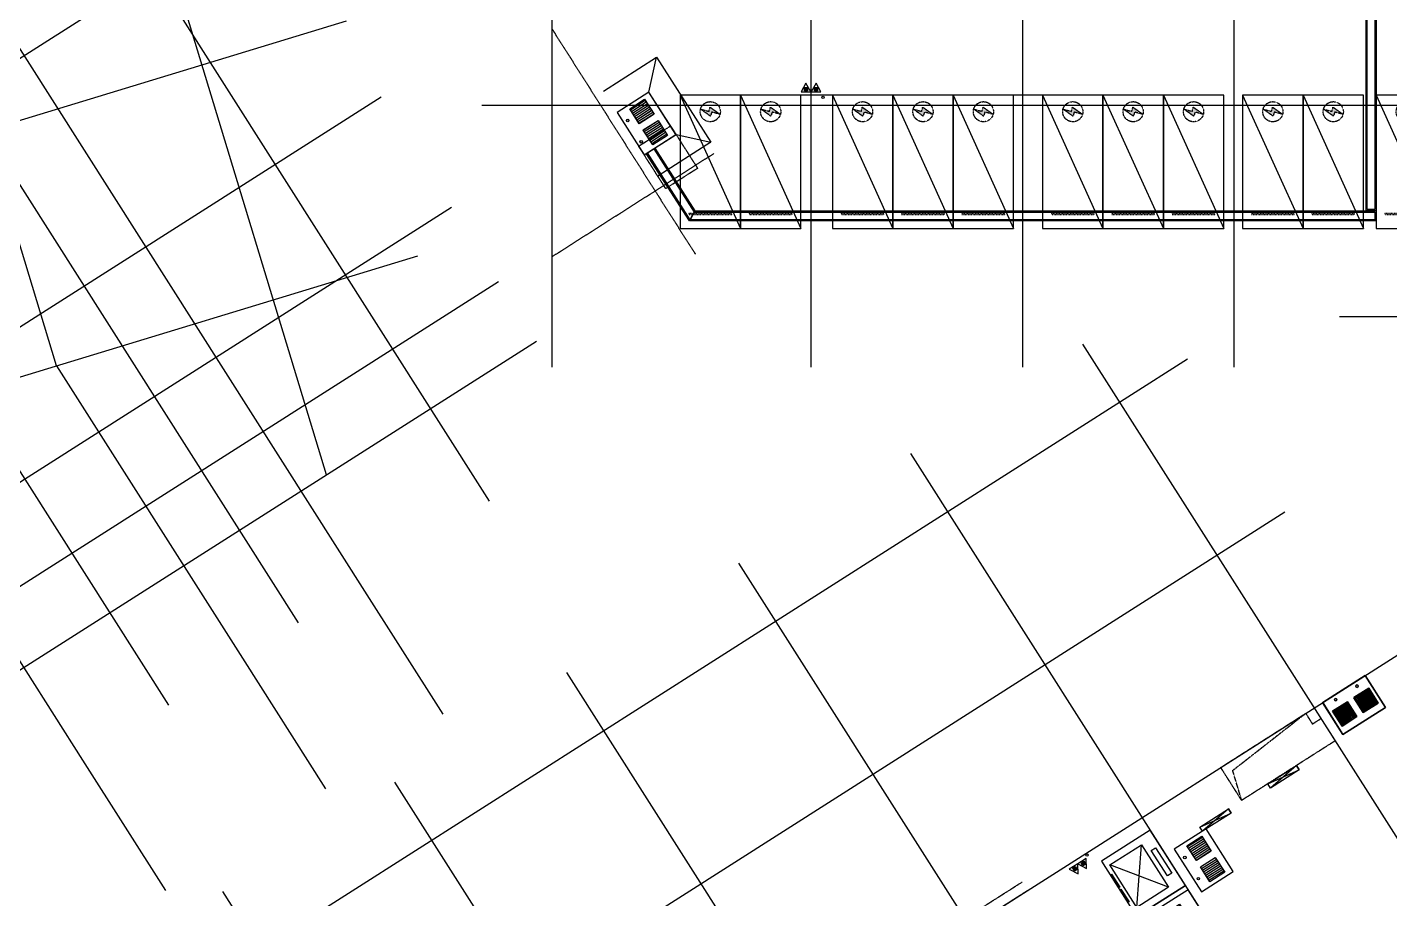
# Model space of a CAD drawing. Extents: x -1466470 to 868515, y -511729 to 1464999.
# Drawn here: x -216893 to -162763, y 55548 to 90163 of the extents above; entities that cross this region are included whole.
import ezdxf

# ---------------------------------------------------------------- set-up
doc = ezdxf.new("R2010")
doc.units = 0
doc.header["$LTSCALE"] = 10
doc.header["$MEASUREMENT"] = 0
for name, pattern in [('104-1516 B2核心筒$0$DASH', [0.35, 0.25, -0.1]), ('X-104 B2平面$0$DOTE', [2.42, 2, -0.2, 0.02, -0.2]), ('X-104 B2平面$1$DASH', [0.35, 0.25, -0.1])]:
    doc.linetypes.add(name, pattern=pattern)
for name, color, linetype in [('104-1516 B2核心筒$0$A-E_电梯', 171, 'Continuous'), ('104-1516 B2核心筒$0$A-TECH_结构', 21, 'Continuous'), ('EQUIP_消防', 7, 'Continuous'), ('VPIPE-消防', 1, 'Continuous'), ('X-104 B2平面$0$A-I_车位', 185, 'Continuous'), ('X-104 B2平面$0$A-SUR_看线', 231, 'Continuous'), ('X-104 B2平面$0$A_AXIS-轴线', 1, 'X-104 B2平面$0$DOTE'), ('X-104 B2平面$0$car', 8, 'Continuous'), ('X-104 B2平面$0$VPIPE-消防', 1, 'Continuous'), ('X-104 B2平面$0$集水坑&', 6, 'Continuous'), ('X-104 B2平面$1$集水坑&', 6, 'Continuous')]:
    doc.layers.add(name, color=color, linetype=linetype)
doc.layers.add('X-104 B2平面$0$$0$04-不打印_辅助线', color=165, linetype='Continuous', plot=False)
doc.layers.add('X-104 B2平面$0$04-不打印_辅助线', color=165, linetype='Continuous', plot=False)
doc.layers.get('X-104 B2平面$0$$0$04-不打印_辅助线').off()
pattern_1 = [(180, (350, -250), (-7e-15, -79.375), [])]

# ---------------------------------------------------------------- blocks, each defined once
blk = doc.blocks.new('X-104 B2平面$0$12ddddddj')
at = {"layer": 'X-104 B2平面$0$集水坑&', "linetype": 'Continuous'}
h = blk.add_hatch(dxfattribs=at)
h.set_pattern_fill('ANSI31', color=256, scale=50, angle=135)
h.set_pattern_definition(pattern_1)
h.paths.add_polyline_path([(3014056, 294593), (3014756, 294593), (3014756, 293893), (3014056, 293893)])
h.paths.add_polyline_path([(3014056, 293593), (3014756, 293593), (3014756, 292893), (3014056, 292893)])
for points in [[(3015056, 294743), (3013556, 294743), (3013556, 292743), (3015056, 292743)], [(3014056, 294593), (3014756, 294593), (3014756, 293893), (3014056, 293893)], [(3014056, 293593), (3014756, 293593), (3014756, 292893), (3014056, 292893)]]:
    blk.add_lwpolyline(points, close=True, dxfattribs=at)
for centre in [(3013736, 294243), (3013736, 293243)]:
    blk.add_circle(centre, 50, dxfattribs=at)
blk = doc.blocks.new('$TWTSYS$00000546')
h = blk.add_hatch()
h.set_pattern_fill('ANSI31', color=256, scale=200, style=0)
h.set_pattern_definition([(45, (-38543.802, -6670.83), (-17.67767, 17.67767), [])])
h.paths.add_polyline_path([(-65, 174), (65, 174), (65, 44), (-65, 44)])
for points in [[(0, 344), (-198, 0), (198, 0)], [(-65, 174), (65, 174), (65, 44), (-65, 44)]]:
    blk.add_lwpolyline(points, close=True)
blk = doc.blocks.new('A-电梯2623')
for p, q in [((-975, 200), (-975, 1700)), ((-975, 1700), (1025, 1700)), ((1025, 1700), (-975, 200)), ((1025, 200), (-975, 1700)), ((-575, 1900), (-575, 2100)), ((-575, 2100), (625, 2100)), ((625, 1900), (-575, 1900)), ((625, 2100), (625, 1900)), ((1025, 1700), (1025, 200)), ((1025, 200), (-975, 200))]:
    blk.add_line(p, q)
for points in [[(-1275, 0), (1325, 0), (1325, 2300), (-1275, 2300)], [(-625, 38), (-625, 59), (-18, 59), (-18, 38)], [(68, 38), (68, 59), (675, 59), (675, 38)]]:
    blk.add_lwpolyline(points, close=True)
blk = doc.blocks.new('104-1516 B2核心筒$0$ysrtr')
at = {"layer": '104-1516 B2核心筒$0$A-TECH_结构'}
for p, q in [((0, -3200), (-2300, -3200)), ((0, -3400), (-2300, -3400))]:
    blk.add_line(p, q, dxfattribs=at)
for points in [[(-8100, -6000), (-6800, -6000), (-6800, -5400), (-8100, -5400)], [(-6700, -6000), (-5400, -6000), (-5400, -5400), (-6700, -5400)]]:
    blk.add_lwpolyline(points, close=True, dxfattribs=at)
at = {"layer": '104-1516 B2核心筒$0$A-E_电梯', "rotation": 270}
for p in [(-2300, -1875), (-2300, -4675)]:
    blk.add_blockref('A-电梯2623', p, dxfattribs=at)
blk = doc.blocks.new('104-1516 B2核心筒$0$fdsgfh')
at = {"layer": '104-1516 B2核心筒$0$A-TECH_结构', "linetype": '104-1516 B2核心筒$0$DASH'}
for p, q in [((25100, 17300), (27400, 17300)), ((25100, 16900), (27400, 16900))]:
    blk.add_line(p, q, dxfattribs=at)
blk = doc.blocks.new('104-1516 B2核心筒')
at = {"layer": '104-1516 B2核心筒$0$A-TECH_结构', "linetype": '104-1516 B2核心筒$0$DASH'}
for points in [[(53200, 40800), (57200, 40800), (57200, 40300), (57600, 40300), (57600, 39250), (53200, 39250), (53200, 40800)], [(53200, 39250), (53536, 40443), (57200, 40800)]]:
    blk.add_lwpolyline(points, dxfattribs=at)
at = {"layer": '104-1516 B2核心筒$0$A-TECH_结构'}
for name, p in [('104-1516 B2核心筒$0$fdsgfh', (16700, 23900)), ('104-1516 B2核心筒$0$ysrtr', (49500, 40800))]:
    blk.add_blockref(name, p, dxfattribs=at)
blk = doc.blocks.new('X-104 B2平面$1$12ddddddj')
at = {"layer": 'X-104 B2平面$1$集水坑&', "linetype": 'Continuous'}
h = blk.add_hatch(dxfattribs=at)
h.set_pattern_fill('ANSI31', color=256, scale=50, angle=135)
h.set_pattern_definition(pattern_1)
h.paths.add_polyline_path([(3014056, 294593), (3014756, 294593), (3014756, 293893), (3014056, 293893)])
h.paths.add_polyline_path([(3014056, 293593), (3014756, 293593), (3014756, 292893), (3014056, 292893)])
for points in [[(3015056, 294743), (3013556, 294743), (3013556, 292743), (3015056, 292743)], [(3014056, 294593), (3014756, 294593), (3014756, 293893), (3014056, 293893)], [(3014056, 293593), (3014756, 293593), (3014756, 292893), (3014056, 292893)]]:
    blk.add_lwpolyline(points, close=True, dxfattribs=at)
for centre in [(3013736, 294243), (3013736, 293243)]:
    blk.add_circle(centre, 50, dxfattribs=at)
blk = doc.blocks.new('X-104 B2平面$0$jgfd')
blk.add_lwpolyline([(5300, -1200), (0, -1200), (0, 1200), (5300, 1200), (5300, -1200), (0, 1200)])
at = {"linetype": 'X-104 B2平面$1$DASH', "ltscale": 0.001}
blk.add_lwpolyline([(550, -850), (550, 850), (600, 850), (600, -850)], close=True, dxfattribs=at)
blk = doc.blocks.new('X-104 B2平面$0$A$C529F39D7')
at = {"layer": 'X-104 B2平面$0$car', "linetype": 'X-104 B2平面$1$DASH'}
h = blk.add_hatch(color=256, dxfattribs=at)
h.dxf.hatch_style = 1
h.paths.add_polyline_path([(4832, 1296), (4397, 1075), (4630, 1329), (4503, 1444), (4938, 1665), (4706, 1412)])
at = {"layer": 'X-104 B2平面$0$car', "linetype": 'X-104 B2平面$1$DASH', "elevation": 0}
blk.add_lwpolyline([(4832, 1296), (4397, 1075), (4630, 1329), (4503, 1444), (4938, 1665), (4706, 1412), (4832, 1296)], dxfattribs=at)
at = {"layer": 'X-104 B2平面$0$car', "linetype": 'X-104 B2平面$1$DASH'}
blk.add_circle((4668, 1370, 0), 400, dxfattribs=at)
at = {"layer": 'X-104 B2平面$0$A-I_车位', "xscale": -0.9999999999999999, "rotation": 152.5000000001189}
blk.add_blockref('X-104 B2平面$0$jgfd', (554, 3512, 0), dxfattribs=at)
blk = doc.blocks.new('X-104 B2平面$0$A$C46881555')
at = {"layer": 'X-104 B2平面$0$VPIPE-消防', "linetype": 'Continuous'}
for centre in [(18225, 93463), (28711, 63370)]:
    blk.add_circle(centre, 50, dxfattribs=at)
blk = doc.blocks.new('X-104 B2平面$0$A$C38076355')
at = {"layer": 'Defpoints'}
for p, q in [((91414, -48987), (162211, -160292)), ((86267, -52261), (157348, -164012)), ((83820, -53817), (154617, -165123)), ((78671, -57088), (149470, -168397)), ((164693, -85758), (164693, -154960)), ((174993, -85758), (174993, -154960)), ((183393, -85758), (183393, -154960)), ((191793, -85758), (191793, -154960)), ((155746, -159238), (146341, -128303)), ((145024, -154913), (138486, -133408)), ((110224, -163897), (153088, -136633)), ((136128, -147420), (156538, -141215)), ((115055, -171491), (157918, -144227)), ((161921, -144558), (314393, -144558)), ((142538, -201888), (227884, -147560)), ((117845, -175879), (160709, -148614)), ((137541, -157188), (159376, -150549)), ((119721, -178828), (162585, -151563)), ((195993, -152958), (314393, -152958)), ((195993, -152958), (314393, -152958)), ((121227, -181194), (164090, -153930)), ((185785, -154050), (222110, -211116)), ((134805, -189741), (189953, -154636)), ((145024, -154913), (152411, -166526)), ((137541, -157188), (146053, -170570)), ((178952, -158400), (215277, -215465)), ((138671, -195815), (193819, -160710)), ((172119, -162750), (208444, -219815)), ((157065, -163566), (160362, -168750)), ((152411, -166526), (155708, -171710)), ((165286, -167099), (201611, -224164)), ((146053, -170570), (149351, -175754)), ((158453, -171449), (194778, -228514)), ((151620, -175799), (187945, -232864))]:
    blk.add_line(p, q, dxfattribs=at)
blk = doc.blocks.new('X-104 B2平面')
at = {"layer": 'X-104 B2平面$0$04-不打印_辅助线'}
blk.add_line((17720, 93490), (-47, 93490), dxfattribs=at)
at = {"layer": 'X-104 B2平面$0$A-SUR_看线'}
for points in [[(22419, 66133), (23557, 66858), (23665, 66689), (22526, 65964), (22419, 66133), (23665, 66689), (23558, 66858), (22526, 65964)], [(19719, 64414), (20858, 65140), (20965, 64971), (19827, 64246), (19719, 64414), (20965, 64971), (20858, 65139), (19827, 64246)]]:
    blk.add_lwpolyline(points, dxfattribs=at)
at = {"layer": 'X-104 B2平面$0$A_AXIS-轴线'}
for p, q in [((-6026, 96133), (-316, 87164)), ((-6026, 87062), (411, 91167))]:
    blk.add_line(p, q, dxfattribs=at)
at = {"layer": 'X-104 B2平面$1$集水坑&', "linetype": 'Continuous'}
for p, q in [((-2163, 93608), (-1859, 94991)), ((-1089, 91924), (292, 91618))]:
    blk.add_line(p, q, dxfattribs=at)
at = {"layer": 'X-104 B2平面$1$集水坑&'}
for points in [[(26324, 88890), (26324, 106640), (26724, 106640), (26724, 88890)], [(26374, 88940), (26374, 106640), (26674, 106640), (26674, 88940)], [(-1932, 91386), (-340, 88890), (-559, 88490), (-2269, 91171)], [(-1974, 91359), (-367, 88840), (-532, 88540), (-2227, 91198)], [(-340, 88890), (26724, 88890), (26724, 88490), (-559, 88490)], [(-367, 88840), (26674, 88840), (26674, 88540), (-532, 88540)]]:
    blk.add_lwpolyline(points, close=True, dxfattribs=at)
at = {"layer": 'X-104 B2平面$1$集水坑&', "linetype": 'Continuous'}
blk.add_lwpolyline([(-3967, 93647), (-1859, 94991), (292, 91618), (-1816, 90274)], dxfattribs=at)
at = {"layer": 'X-104 B2平面$1$集水坑&', "linetype": 'X-104 B2平面$1$DASH'}
blk.add_lwpolyline([(-2572, 91459), (-1307, 92266), (-232, 90580), (-1496, 89773), (-2572, 91459)], dxfattribs=at)
at = {"rotation": 32.47920826362237}
blk.add_blockref('104-1516 B2核心筒', (-2417, 3796), dxfattribs=at)
at = {"layer": 'X-104 B2平面$0$$0$04-不打印_辅助线'}
blk.add_blockref('X-104 B2平面$0$A$C38076355', (-170720, 237648), dxfattribs=at)
at = {"layer": 'X-104 B2平面$0$A-I_车位', "rotation": 117.500000027832}
for p in [(3644, 89320, 0), (6044, 89320, 0), (9694, 89320, 0), (12094, 89320, 0), (14494, 89320, 0), (18044, 89320, 0), (20444, 89320, 0), (22844, 89320, 0), (25994, 89320, 0), (28394, 89320, 0), (31294, 89320, 0)]:
    blk.add_blockref('X-104 B2平面$0$A$C529F39D7', p, dxfattribs=at)
at = {"layer": 'X-104 B2平面$0$A-SUR_看线'}
blk.add_blockref('X-104 B2平面$0$A$C46881555', (-13472, -65), dxfattribs=at)
at = {"layer": 'X-104 B2平面$1$集水坑&', "linetype": 'Continuous'}
for p, rotation in [((-2385856, -1776003), 32.52500839797092), ((-1833041, 2460256), 302.2975590593015), ((-2365213, -1803367), 32.47918666832811)]:
    blk.add_blockref('X-104 B2平面$1$12ddddddj', p, dxfattribs=dict(at, rotation=rotation))

msp = doc.modelspace()

# ---------------------------------------------------------------- linework, layer by layer
at = {"layer": 'VPIPE-消防', "linetype": 'Continuous'}
for centre in [(-185277, 87378), (-174791, 57285)]:
    msp.add_circle(centre, 50, dxfattribs=at)

# ---------------------------------------------------------------- block references
msp.add_blockref('X-104 B2平面', (-190030, -6020))
at = {"layer": 'EQUIP_消防'}
for p in [(-185955, 87600), (-185557, 87600)]:
    msp.add_blockref('$TWTSYS$00000546', p, dxfattribs=at)
at = {"layer": 'EQUIP_消防', "rotation": 212.2229229800861}
for p in [(-175326, 56828), (-174990, 57039)]:
    msp.add_blockref('$TWTSYS$00000546', p, dxfattribs=at)
at = {"layer": 'X-104 B2平面$0$集水坑&', "linetype": 'Continuous'}
for p, rotation in [((-2575884, -1782025), 32.52500839797092), ((-2555243, -1809387), 32.47918666832811)]:
    msp.add_blockref('X-104 B2平面$0$12ddddddj', p, dxfattribs=dict(at, rotation=rotation))
at = {"layer": 'X-104 B2平面$0$集水坑&', "linetype": 'Continuous', "xscale": -1, "rotation": 122.479203683496}
msp.add_blockref('X-104 B2平面$0$12ddddddj', (-1535047, 2763810), dxfattribs=at)

doc.saveas('drawing.dxf')
